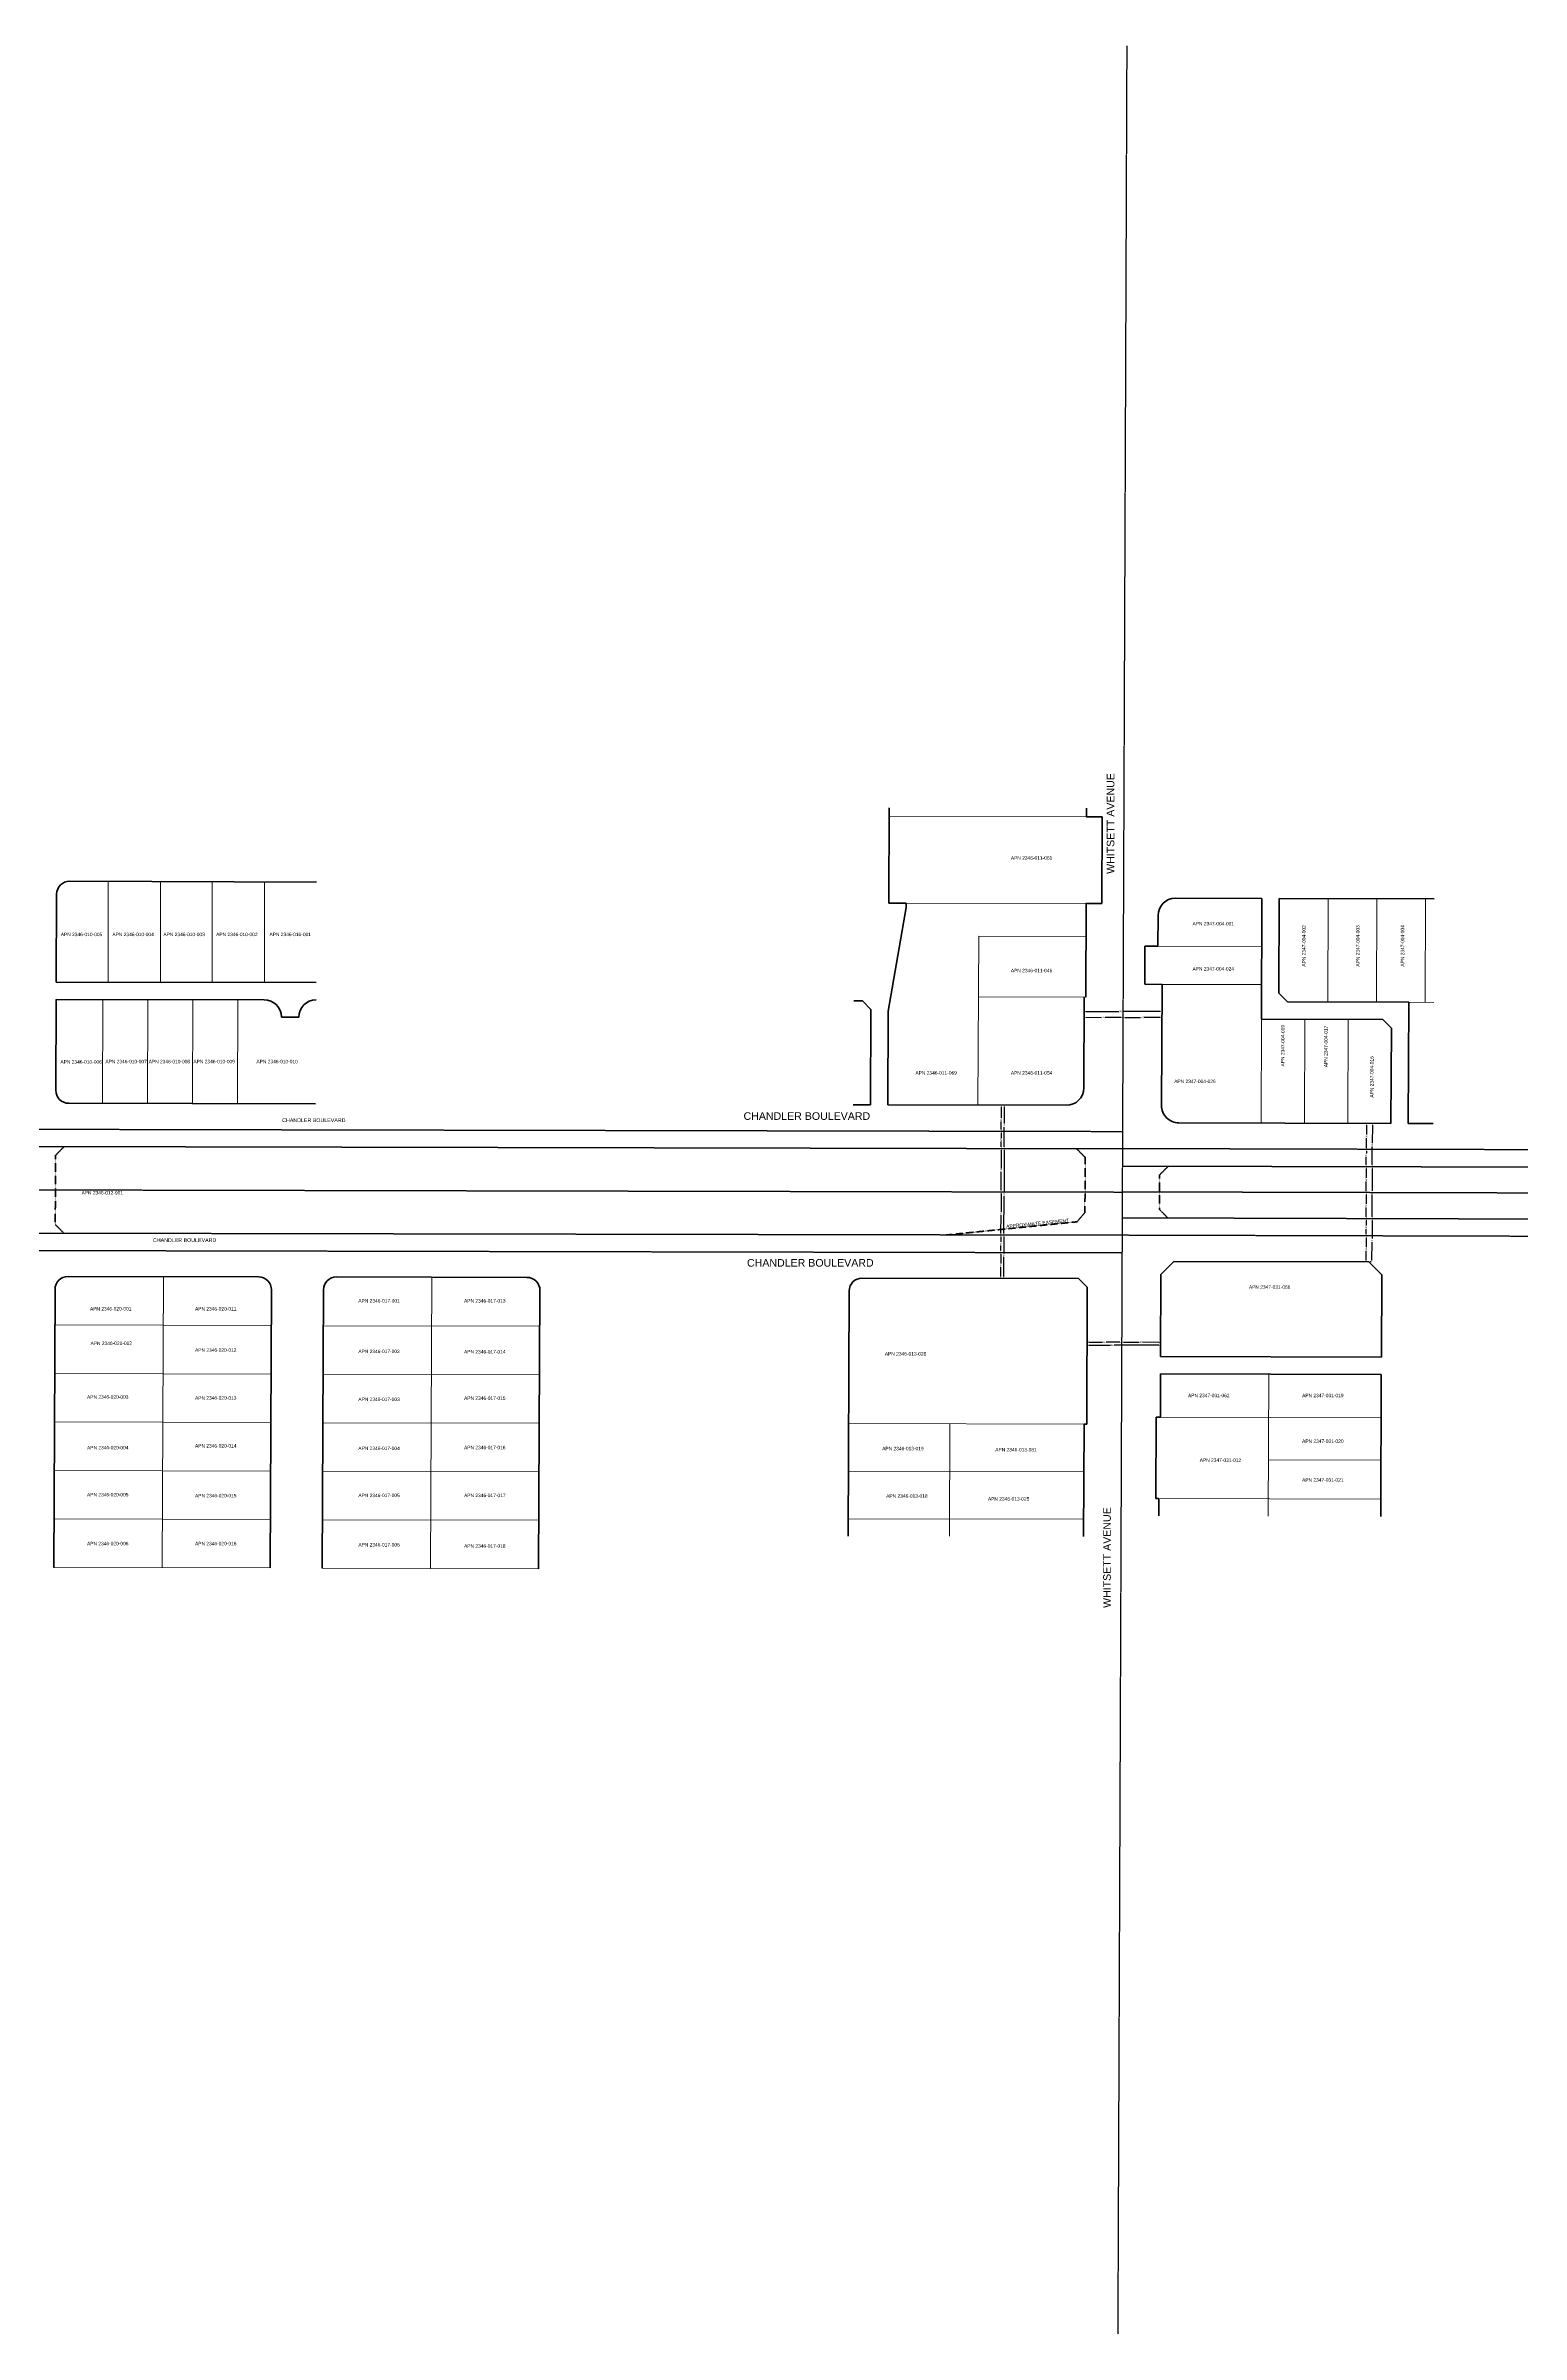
# Model space of a CAD drawing. Header units: feet. Extents: x 6423315 to 6445695, y 1882632 to 1888836.
# Drawn here: x 6437839 to 6439543, y 1882632 to 1885275 of the extents above; entities that cross this region are included whole.
import ezdxf

# ---------------------------------------------------------------- set-up
doc = ezdxf.new("R2010")
doc.units = ezdxf.units.FT
doc.header["$MEASUREMENT"] = 0
doc.linetypes.add('CENTER2', pattern=[1.125, 0.75, -0.125, 0.125, -0.125])
doc.linetypes.add('DASHED2', pattern=[0.375, 0.25, -0.125])
for name, color, linetype, lineweight in [('R-ANNO-LABL', 2, 'Continuous', 30), ('R-PROP-PRCL', 4, 'Continuous', 18), ('R-Row-Authority', 30, 'Continuous', 140), ('R-Row-Ease', 5, 'DASHED2', 50), ('R-Row-Ppanno', 7, 'Continuous', 5), ('R-Row-Scl', 1, 'CENTER2', 25), ('R-Row-Sname', 8, 'Continuous', 0), ('R-Row-Srow', 6, 'Continuous', 50)]:
    doc.layers.add(name, color=color, linetype=linetype, lineweight=lineweight)
doc.styles.add('G1_1 8_0', font='arial.ttf')
doc.styles.add('G4_7 32', font='arial.ttf', dxfattribs={"height": 0.219})
doc.styles.add('NCS1-Anno', font='arial.ttf', dxfattribs={"width": 0.8, "height": 0.09375})
doc.dimstyles.new('Annotative (NCS1)', dxfattribs={"dimscale": 100, "dimtxt": 0.09375, "dimasz": 0.1, "dimexe": 0.1, "dimexo": 0.04, "dimgap": 0.05, "dimtad": 0, "dimdec": 0, "dimzin": 0, "dimdsep": 46, "dimtxsty": 'NCS1-Anno', "dimcen": 0.05, "dimaunit": 1, "dimadec": 3, "dimazin": 0, "dimtfac": 1, "dimtdec": 0, "dimtofl": 0, "dimtmove": 0, "dimatfit": 3, "dimfxl": 0.1, "dimtolj": 1, "dimtzin": 0, "dimarcsym": 0})

# ---------------------------------------------------------------- blocks, each defined once
blk = doc.blocks.new('*D111')
at = {"layer": 'Defpoints', "color": 0, "transparency": 16777216}
for p in [(6439038.3, 1884159.6), (6439038.3, 1884159.6), (6439128.3, 1884159.3)]:
    blk.add_point(p, dxfattribs=at)
at = {"layer": 'R-ANNO-LABL', "color": 0, "lineweight": -2, "transparency": 16777216}
for p, q in [((6439040.3, 1884159.6), (6439078.4, 1884159.5)), ((6439126.3, 1884159.3), (6439082.6, 1884159.5))]:
    blk.add_line(p, q, dxfattribs=at)
at = {"layer": 'R-ANNO-LABL', "color": 0, "transparency": 16777216}
for points in [[(6439040.3, 1884160), (6439040.3, 1884159.3), (6439038.3, 1884159.6)], [(6439126.3, 1884159.6), (6439126.3, 1884159), (6439128.3, 1884159.3)]]:
    blk.add_solid(points, dxfattribs=at)
at = {"layer": 'R-ANNO-LABL', "color": 0, "transparency": 16777216, "insert": (6439080.5, 1884159.5), "char_height": 1.88, "attachment_point": 5, "rotation": 359.7764, "style": 'NCS1-Anno'}
blk.add_mtext('\\A1;90', dxfattribs=at)
blk = doc.blocks.new('*D112')
at = {"layer": 'Defpoints', "color": 0, "transparency": 16777216}
for p in [(6439038.3, 1884152.8), (6439083.3, 1884152.6), (6439083.3, 1884152.6)]:
    blk.add_point(p, dxfattribs=at)
at = {"layer": 'R-ANNO-LABL', "color": 0, "lineweight": -2, "transparency": 16777216}
for p, q in [((6439040.3, 1884152.8), (6439058.7, 1884152.7)), ((6439081.3, 1884152.6), (6439062.9, 1884152.7))]:
    blk.add_line(p, q, dxfattribs=at)
at = {"layer": 'R-ANNO-LABL', "color": 0, "transparency": 16777216}
for points in [[(6439040.3, 1884153.1), (6439040.3, 1884152.5), (6439038.3, 1884152.8)], [(6439081.3, 1884153), (6439081.3, 1884152.3), (6439083.3, 1884152.6)]]:
    blk.add_solid(points, dxfattribs=at)
at = {"layer": 'R-ANNO-LABL', "color": 0, "transparency": 16777216, "insert": (6439060.8, 1884152.7), "char_height": 1.88, "attachment_point": 5, "rotation": 359.7764, "style": 'NCS1-Anno'}
blk.add_mtext('\\A1;45', dxfattribs=at)
blk = doc.blocks.new('*D113')
at = {"layer": 'Defpoints', "color": 0, "transparency": 16777216}
for p in [(6439083.3, 1884152.6), (6439128.3, 1884152.4), (6439128.3, 1884152.4)]:
    blk.add_point(p, dxfattribs=at)
at = {"layer": 'R-ANNO-LABL', "color": 0, "lineweight": -2, "transparency": 16777216}
for p, q in [((6439085.3, 1884152.6), (6439103.7, 1884152.5)), ((6439126.3, 1884152.5), (6439107.9, 1884152.5))]:
    blk.add_line(p, q, dxfattribs=at)
at = {"layer": 'R-ANNO-LABL', "color": 0, "transparency": 16777216}
for points in [[(6439085.3, 1884152.9), (6439085.3, 1884152.3), (6439083.3, 1884152.6)], [(6439126.3, 1884152.8), (6439126.3, 1884152.1), (6439128.3, 1884152.4)]]:
    blk.add_solid(points, dxfattribs=at)
at = {"layer": 'R-ANNO-LABL', "color": 0, "transparency": 16777216, "insert": (6439105.8, 1884152.5), "char_height": 1.88, "attachment_point": 5, "rotation": 359.7764, "style": 'NCS1-Anno'}
blk.add_mtext('\\A1;45', dxfattribs=at)
blk = doc.blocks.new('*D114')
at = {"layer": 'Defpoints', "color": 0, "transparency": 16777216}
for p in [(6439364.4, 1884030.2), (6439364.4, 1884000.2), (6439364.4, 1884000.2)]:
    blk.add_point(p, dxfattribs=at)
at = {"layer": 'R-ANNO-LABL', "color": 0, "lineweight": -2, "transparency": 16777216}
for p, q in [((6439364.4, 1884028.2), (6439364.4, 1884017.3)), ((6439364.4, 1884002.2), (6439364.4, 1884013.2))]:
    blk.add_line(p, q, dxfattribs=at)
at = {"layer": 'R-ANNO-LABL', "color": 0, "transparency": 16777216}
for points in [[(6439364.1, 1884028.2), (6439364.8, 1884028.2), (6439364.4, 1884030.2)], [(6439364, 1884002.2), (6439364.7, 1884002.2), (6439364.4, 1884000.2)]]:
    blk.add_solid(points, dxfattribs=at)
at = {"layer": 'R-ANNO-LABL', "color": 0, "transparency": 16777216, "insert": (6439364.4, 1884015.2), "char_height": 1.88, "attachment_point": 5, "rotation": 89.8532, "style": 'NCS1-Anno'}
blk.add_mtext('\\A1;30', dxfattribs=at)
blk = doc.blocks.new('*D115')
at = {"layer": 'Defpoints', "color": 0, "transparency": 16777216}
for p in [(6439364.1, 1883980.2), (6439364.1, 1883980.2), (6439364.4, 1884000.2)]:
    blk.add_point(p, dxfattribs=at)
at = {"layer": 'R-ANNO-LABL', "color": 0, "lineweight": -2, "transparency": 16777216}
for p, q in [((6439364.2, 1883982.2), (6439364.3, 1883991.8)), ((6439364.4, 1883998.2), (6439364.4, 1883995.9))]:
    blk.add_line(p, q, dxfattribs=at)
at = {"layer": 'R-ANNO-LABL', "color": 0, "transparency": 16777216}
for points in [[(6439363.8, 1883982.2), (6439364.5, 1883982.2), (6439364.1, 1883980.2)], [(6439364.1, 1883998.2), (6439364.8, 1883998.2), (6439364.5, 1884000.2)]]:
    blk.add_solid(points, dxfattribs=at)
at = {"layer": 'R-ANNO-LABL', "color": 0, "transparency": 16777216, "insert": (6439364.3, 1883993.9), "char_height": 1.88, "attachment_point": 5, "rotation": 89.0845, "style": 'NCS1-Anno'}
blk.add_mtext('\\A1;20', dxfattribs=at)
blk = doc.blocks.new('*D116')
at = {"layer": 'Defpoints', "color": 0, "transparency": 16777216}
for p in [(6439364.1, 1883980.2), (6439364, 1883950.2), (6439364.1, 1883950.2)]:
    blk.add_point(p, dxfattribs=at)
at = {"layer": 'R-ANNO-LABL', "color": 0, "lineweight": -2, "transparency": 16777216}
for p, q in [((6439364.1, 1883978.2), (6439364.1, 1883967.3)), ((6439364, 1883952.2), (6439364.1, 1883963.2))]:
    blk.add_line(p, q, dxfattribs=at)
at = {"layer": 'R-ANNO-LABL', "color": 0, "transparency": 16777216}
for points in [[(6439363.8, 1883978.2), (6439364.4, 1883978.2), (6439364.1, 1883980.2)], [(6439363.7, 1883952.2), (6439364.4, 1883952.2), (6439364, 1883950.2)]]:
    blk.add_solid(points, dxfattribs=at)
at = {"layer": 'R-ANNO-LABL', "color": 0, "transparency": 16777216, "insert": (6439364.1, 1883965.2), "char_height": 1.88, "attachment_point": 5, "rotation": 89.8532, "style": 'NCS1-Anno'}
blk.add_mtext('\\A1;30', dxfattribs=at)
blk = doc.blocks.new('*D117')
at = {"layer": 'Defpoints', "color": 0, "transparency": 16777216}
for p in [(6439364.3, 1883950.2), (6439364.3, 1883920.2), (6439364.3, 1883920.2)]:
    blk.add_point(p, dxfattribs=at)
at = {"layer": 'R-ANNO-LABL', "color": 0, "lineweight": -2, "transparency": 16777216}
for p, q in [((6439364.3, 1883948.2), (6439364.3, 1883937.3)), ((6439364.3, 1883922.2), (6439364.3, 1883933.2))]:
    blk.add_line(p, q, dxfattribs=at)
at = {"layer": 'R-ANNO-LABL', "color": 0, "transparency": 16777216}
for points in [[(6439364, 1883948.2), (6439364.7, 1883948.2), (6439364.3, 1883950.2)], [(6439363.9, 1883922.2), (6439364.6, 1883922.2), (6439364.3, 1883920.2)]]:
    blk.add_solid(points, dxfattribs=at)
at = {"layer": 'R-ANNO-LABL', "color": 0, "transparency": 16777216, "insert": (6439364.3, 1883935.2), "char_height": 1.88, "attachment_point": 5, "rotation": 89.8532, "style": 'NCS1-Anno'}
blk.add_mtext('\\A1;30', dxfattribs=at)
blk = doc.blocks.new('*D118')
at = {"layer": 'Defpoints', "color": 0, "transparency": 16777216}
for p in [(6439364.2, 1883900.2), (6439364.2, 1883900.2), (6439364.3, 1883920.2)]:
    blk.add_point(p, dxfattribs=at)
at = {"layer": 'R-ANNO-LABL', "color": 0, "lineweight": -2, "transparency": 16777216}
for p, q in [((6439364.3, 1883918.2), (6439364.2, 1883912.3)), ((6439364.2, 1883902.2), (6439364.2, 1883908.2))]:
    blk.add_line(p, q, dxfattribs=at)
at = {"layer": 'R-ANNO-LABL', "color": 0, "transparency": 16777216}
for points in [[(6439363.9, 1883918.2), (6439364.6, 1883918.2), (6439364.3, 1883920.2)], [(6439363.9, 1883902.2), (6439364.5, 1883902.2), (6439364.2, 1883900.2)]]:
    blk.add_solid(points, dxfattribs=at)
at = {"layer": 'R-ANNO-LABL', "color": 0, "transparency": 16777216, "insert": (6439364.2, 1883910.2), "char_height": 1.88, "attachment_point": 5, "rotation": 89.8532, "style": 'NCS1-Anno'}
blk.add_mtext('\\A1;20', dxfattribs=at)
blk = doc.blocks.new('*D119')
at = {"layer": 'Defpoints', "color": 0, "transparency": 16777216}
for p in [(6439364.2, 1883900.2), (6439364, 1883870.2), (6439364.1, 1883870.2)]:
    blk.add_point(p, dxfattribs=at)
at = {"layer": 'R-ANNO-LABL', "color": 0, "lineweight": -2, "transparency": 16777216}
for p, q in [((6439364.1, 1883898.2), (6439364.1, 1883887.3)), ((6439364, 1883872.2), (6439364.1, 1883883.2))]:
    blk.add_line(p, q, dxfattribs=at)
at = {"layer": 'R-ANNO-LABL', "color": 0, "transparency": 16777216}
for points in [[(6439363.8, 1883898.2), (6439364.4, 1883898.2), (6439364.1, 1883900.2)], [(6439363.7, 1883872.2), (6439364.4, 1883872.2), (6439364, 1883870.2)]]:
    blk.add_solid(points, dxfattribs=at)
at = {"layer": 'R-ANNO-LABL', "color": 0, "transparency": 16777216, "insert": (6439364.1, 1883885.2), "char_height": 1.88, "attachment_point": 5, "rotation": 89.8532, "style": 'NCS1-Anno'}
blk.add_mtext('\\A1;30', dxfattribs=at)
blk = doc.blocks.new('*D120')
at = {"layer": 'Defpoints', "color": 0, "transparency": 16777216}
for p in [(6438942.8, 1884051.2), (6438942.7, 1884021.2), (6438942.7, 1884021.2)]:
    blk.add_point(p, dxfattribs=at)
at = {"layer": 'R-ANNO-LABL', "color": 0, "lineweight": -2, "transparency": 16777216}
for p, q in [((6438942.8, 1884049.2), (6438942.8, 1884036.5)), ((6438942.8, 1884023.2), (6438942.8, 1884032.3))]:
    blk.add_line(p, q, dxfattribs=at)
at = {"layer": 'R-ANNO-LABL', "color": 0, "transparency": 16777216}
for points in [[(6438942.5, 1884049.2), (6438943.1, 1884049.2), (6438942.8, 1884051.2)], [(6438942.4, 1884023.2), (6438943.1, 1884023.2), (6438942.7, 1884021.2)]]:
    blk.add_solid(points, dxfattribs=at)
at = {"layer": 'R-ANNO-LABL', "color": 0, "transparency": 16777216, "insert": (6438942.8, 1884034.4), "char_height": 1.88, "attachment_point": 5, "rotation": 89.8811, "style": 'NCS1-Anno'}
blk.add_mtext('\\A1;30', dxfattribs=at)
blk = doc.blocks.new('*D121')
at = {"layer": 'Defpoints', "color": 0, "transparency": 16777216}
for p in [(6438942.7, 1884021.2), (6438942.6, 1884001.2), (6438942.7, 1884001.2)]:
    blk.add_point(p, dxfattribs=at)
at = {"layer": 'R-ANNO-LABL', "color": 0, "lineweight": -2, "transparency": 16777216}
for p, q in [((6438942.6, 1884003.2), (6438942.7, 1884009.2)), ((6438942.7, 1884019.2), (6438942.7, 1884013.3))]:
    blk.add_line(p, q, dxfattribs=at)
at = {"layer": 'R-ANNO-LABL', "color": 0, "transparency": 16777216}
for points in [[(6438942.3, 1884019.2), (6438943, 1884019.2), (6438942.7, 1884021.2)], [(6438942.3, 1884003.2), (6438943, 1884003.2), (6438942.6, 1884001.2)]]:
    blk.add_solid(points, dxfattribs=at)
at = {"layer": 'R-ANNO-LABL', "color": 0, "transparency": 16777216, "insert": (6438942.7, 1884011.3), "char_height": 1.88, "attachment_point": 5, "rotation": 89.8811, "style": 'NCS1-Anno'}
blk.add_mtext('\\A1;20', dxfattribs=at)
blk = doc.blocks.new('*D122')
at = {"layer": 'Defpoints', "color": 0, "transparency": 16777216}
for p in [(6438942.6, 1884001.3), (6438942.5, 1883951.3), (6438942.5, 1883951.3)]:
    blk.add_point(p, dxfattribs=at)
at = {"layer": 'R-ANNO-LABL', "color": 0, "lineweight": -2, "transparency": 16777216}
for p, q in [((6438942.6, 1883999.2), (6438942.6, 1883978.3)), ((6438942.5, 1883953.3), (6438942.6, 1883974.2))]:
    blk.add_line(p, q, dxfattribs=at)
at = {"layer": 'R-ANNO-LABL', "color": 0, "transparency": 16777216}
for points in [[(6438942.3, 1883999.2), (6438943, 1883999.2), (6438942.6, 1884001.3)], [(6438942.2, 1883953.3), (6438942.9, 1883953.3), (6438942.5, 1883951.3)]]:
    blk.add_solid(points, dxfattribs=at)
at = {"layer": 'R-ANNO-LABL', "color": 0, "transparency": 16777216, "insert": (6438942.6, 1883976.3), "char_height": 1.88, "attachment_point": 5, "rotation": 89.8811, "style": 'NCS1-Anno'}
blk.add_mtext('\\A1;50', dxfattribs=at)
blk = doc.blocks.new('*D123')
at = {"layer": 'Defpoints', "color": 0, "transparency": 16777216}
for p in [(6438942.5, 1883951.3), (6438942.4, 1883901.3), (6438942.4, 1883901.3)]:
    blk.add_point(p, dxfattribs=at)
at = {"layer": 'R-ANNO-LABL', "color": 0, "lineweight": -2, "transparency": 16777216}
for p, q in [((6438942.4, 1883903.3), (6438942.5, 1883924.2)), ((6438942.5, 1883949.3), (6438942.5, 1883928.3))]:
    blk.add_line(p, q, dxfattribs=at)
at = {"layer": 'R-ANNO-LABL', "color": 0, "transparency": 16777216}
for points in [[(6438942.2, 1883949.3), (6438942.9, 1883949.3), (6438942.5, 1883951.3)], [(6438942.1, 1883903.3), (6438942.8, 1883903.3), (6438942.4, 1883901.3)]]:
    blk.add_solid(points, dxfattribs=at)
at = {"layer": 'R-ANNO-LABL', "color": 0, "transparency": 16777216, "insert": (6438942.5, 1883926.3), "char_height": 1.88, "attachment_point": 5, "rotation": 89.8811, "style": 'NCS1-Anno'}
blk.add_mtext('\\A1;50', dxfattribs=at)
blk = doc.blocks.new('*D124')
at = {"layer": 'Defpoints', "color": 0, "transparency": 16777216}
for p in [(6438942.4, 1883901.3), (6438942.4, 1883881.3), (6438942.4, 1883881.3)]:
    blk.add_point(p, dxfattribs=at)
at = {"layer": 'R-ANNO-LABL', "color": 0, "lineweight": -2, "transparency": 16777216}
for p, q in [((6438942.4, 1883899.3), (6438942.4, 1883893.3)), ((6438942.4, 1883883.3), (6438942.4, 1883889.2))]:
    blk.add_line(p, q, dxfattribs=at)
at = {"layer": 'R-ANNO-LABL', "color": 0, "transparency": 16777216}
for points in [[(6438942.1, 1883899.3), (6438942.8, 1883899.3), (6438942.4, 1883901.3)], [(6438942.1, 1883883.3), (6438942.7, 1883883.3), (6438942.4, 1883881.3)]]:
    blk.add_solid(points, dxfattribs=at)
at = {"layer": 'R-ANNO-LABL', "color": 0, "transparency": 16777216, "insert": (6438942.4, 1883891.3), "char_height": 1.88, "attachment_point": 5, "rotation": 89.8811, "style": 'NCS1-Anno'}
blk.add_mtext('\\A1;20', dxfattribs=at)
blk = doc.blocks.new('*D125')
at = {"layer": 'Defpoints', "color": 0, "transparency": 16777216}
for p in [(6438946.1, 1884051.2), (6438946, 1884001.2), (6438946, 1884001.2)]:
    blk.add_point(p, dxfattribs=at)
at = {"layer": 'R-ANNO-LABL', "color": 0, "lineweight": -2, "transparency": 16777216}
for p, q in [((6438946.1, 1884049.2), (6438946, 1884030.2)), ((6438946, 1884003.2), (6438946, 1884026))]:
    blk.add_line(p, q, dxfattribs=at)
at = {"layer": 'R-ANNO-LABL', "color": 0, "transparency": 16777216}
for points in [[(6438945.8, 1884049.2), (6438946.4, 1884049.2), (6438946.1, 1884051.2)], [(6438945.7, 1884003.2), (6438946.3, 1884003.2), (6438946, 1884001.2)]]:
    blk.add_solid(points, dxfattribs=at)
at = {"layer": 'R-ANNO-LABL', "color": 0, "transparency": 16777216, "insert": (6438946, 1884028.1), "char_height": 1.88, "attachment_point": 5, "rotation": 89.8811, "style": 'NCS1-Anno'}
blk.add_mtext('\\A1;50', dxfattribs=at)
blk = doc.blocks.new('*D126')
at = {"layer": 'Defpoints', "color": 0, "transparency": 16777216}
for p in [(6438946, 1884001.2), (6438945.8, 1883901.3), (6438945.9, 1883901.3)]:
    blk.add_point(p, dxfattribs=at)
at = {"layer": 'R-ANNO-LABL', "color": 0, "lineweight": -2, "transparency": 16777216}
for p, q in [((6438946.1, 1883999.2), (6438946, 1883951.5)), ((6438945.9, 1883903.3), (6438946, 1883946.4))]:
    blk.add_line(p, q, dxfattribs=at)
at = {"layer": 'R-ANNO-LABL', "color": 0, "transparency": 16777216}
for points in [[(6438945.8, 1883999.2), (6438946.5, 1883999.2), (6438946.1, 1884001.2)], [(6438945.6, 1883903.3), (6438946.3, 1883903.3), (6438945.9, 1883901.3)]]:
    blk.add_solid(points, dxfattribs=at)
at = {"layer": 'R-ANNO-LABL', "color": 0, "transparency": 16777216, "insert": (6438946, 1883948.9), "char_height": 1.88, "attachment_point": 5, "rotation": 89.8811, "style": 'NCS1-Anno'}
blk.add_mtext('\\A1;100', dxfattribs=at)
blk = doc.blocks.new('*D127')
at = {"layer": 'Defpoints', "color": 0, "transparency": 16777216}
for p in [(6439371.3, 1884030.2), (6439371.1, 1883980.2), (6439371.1, 1883980.2)]:
    blk.add_point(p, dxfattribs=at)
at = {"layer": 'R-ANNO-LABL', "color": 0, "lineweight": -2, "transparency": 16777216}
for p, q in [((6439371.1, 1883982.2), (6439371.2, 1884003.1)), ((6439371.3, 1884028.2), (6439371.2, 1884007.3))]:
    blk.add_line(p, q, dxfattribs=at)
at = {"layer": 'R-ANNO-LABL', "color": 0, "transparency": 16777216}
for points in [[(6439370.9, 1884028.2), (6439371.6, 1884028.2), (6439371.3, 1884030.2)], [(6439370.8, 1883982.2), (6439371.5, 1883982.2), (6439371.1, 1883980.2)]]:
    blk.add_solid(points, dxfattribs=at)
at = {"layer": 'R-ANNO-LABL', "color": 0, "transparency": 16777216, "insert": (6439371.2, 1884005.2), "char_height": 1.88, "attachment_point": 5, "rotation": 89.8532, "style": 'NCS1-Anno'}
blk.add_mtext('\\A1;50', dxfattribs=at)
blk = doc.blocks.new('*D128')
at = {"layer": 'Defpoints', "color": 0, "transparency": 16777216}
for p in [(6439371.1, 1883980.2), (6439371, 1883920.2), (6439371, 1883920.2)]:
    blk.add_point(p, dxfattribs=at)
at = {"layer": 'R-ANNO-LABL', "color": 0, "lineweight": -2, "transparency": 16777216}
for p, q in [((6439371.1, 1883978.2), (6439371.1, 1883952.3)), ((6439371, 1883922.2), (6439371.1, 1883948.1))]:
    blk.add_line(p, q, dxfattribs=at)
at = {"layer": 'R-ANNO-LABL', "color": 0, "transparency": 16777216}
for points in [[(6439370.8, 1883978.2), (6439371.5, 1883978.2), (6439371.1, 1883980.2)], [(6439370.7, 1883922.2), (6439371.3, 1883922.2), (6439371, 1883920.2)]]:
    blk.add_solid(points, dxfattribs=at)
at = {"layer": 'R-ANNO-LABL', "color": 0, "transparency": 16777216, "insert": (6439371.1, 1883950.2), "char_height": 1.88, "attachment_point": 5, "rotation": 89.8532, "style": 'NCS1-Anno'}
blk.add_mtext('\\A1;60', dxfattribs=at)
blk = doc.blocks.new('*D129')
at = {"layer": 'Defpoints', "color": 0, "transparency": 16777216}
for p in [(6439371, 1883920.2), (6439370.8, 1883870.2), (6439370.9, 1883870.2)]:
    blk.add_point(p, dxfattribs=at)
at = {"layer": 'R-ANNO-LABL', "color": 0, "lineweight": -2, "transparency": 16777216}
for p, q in [((6439370.2, 1883920.2), (6439369, 1883920.2)), ((6439371, 1883918.2), (6439370.9, 1883897.3)), ((6439370.8, 1883872.2), (6439370.9, 1883893.2)), ((6439370.1, 1883870.2), (6439368.8, 1883870.2))]:
    blk.add_line(p, q, dxfattribs=at)
at = {"layer": 'R-ANNO-LABL', "color": 0, "transparency": 16777216}
for points in [[(6439370.6, 1883918.2), (6439371.3, 1883918.2), (6439371, 1883920.2)], [(6439370.5, 1883872.2), (6439371.2, 1883872.2), (6439370.8, 1883870.2)]]:
    blk.add_solid(points, dxfattribs=at)
at = {"layer": 'R-ANNO-LABL', "color": 0, "transparency": 16777216, "insert": (6439370.9, 1883895.2), "char_height": 1.88, "attachment_point": 5, "rotation": 89.8532, "style": 'NCS1-Anno'}
blk.add_mtext('\\A1;50', dxfattribs=at)
blk = doc.blocks.new('*D77')
at = {"layer": 'Defpoints', "color": 0, "transparency": 16777216}
for p in [(6439041.8, 1883774.3), (6439041.8, 1883774.3), (6439126.8, 1883773.9)]:
    blk.add_point(p, dxfattribs=at)
at = {"layer": 'R-ANNO-LABL', "color": 0, "lineweight": -2, "transparency": 16777216}
for p, q in [((6439043.8, 1883774.3), (6439068.8, 1883774.2)), ((6439124.8, 1883774), (6439073, 1883774.2))]:
    blk.add_line(p, q, dxfattribs=at)
at = {"layer": 'R-ANNO-LABL', "color": 0, "transparency": 16777216}
for points in [[(6439043.8, 1883774.6), (6439043.8, 1883774), (6439041.8, 1883774.3)], [(6439124.8, 1883774.3), (6439124.8, 1883773.7), (6439126.8, 1883774)]]:
    blk.add_solid(points, dxfattribs=at)
at = {"layer": 'R-ANNO-LABL', "color": 0, "transparency": 16777216, "insert": (6439070.9, 1883774.2), "char_height": 1.88, "attachment_point": 5, "rotation": 359.7725, "style": 'NCS1-Anno'}
blk.add_mtext('\\A1;85', dxfattribs=at)
blk = doc.blocks.new('*D130')
at = {"layer": 'Defpoints', "color": 0, "transparency": 16777216}
for p in [(6439041.8, 1883776.4), (6439081.8, 1883777.6), (6439081.8, 1883776.2)]:
    blk.add_point(p, dxfattribs=at)
at = {"layer": 'R-ANNO-LABL', "color": 0, "lineweight": -2, "transparency": 16777216}
for p, q in [((6439043.8, 1883777.8), (6439059.7, 1883777.7)), ((6439079.8, 1883777.6), (6439063.9, 1883777.7))]:
    blk.add_line(p, q, dxfattribs=at)
at = {"layer": 'R-ANNO-LABL', "color": 0, "transparency": 16777216}
for points in [[(6439043.8, 1883778.1), (6439043.8, 1883777.4), (6439041.8, 1883777.8)], [(6439079.8, 1883777.9), (6439079.8, 1883777.3), (6439081.8, 1883777.6)]]:
    blk.add_solid(points, dxfattribs=at)
at = {"layer": 'R-ANNO-LABL', "color": 0, "transparency": 16777216, "insert": (6439061.8, 1883777.7), "char_height": 1.88, "attachment_point": 5, "rotation": 359.7725, "style": 'NCS1-Anno'}
blk.add_mtext('\\A1;40', dxfattribs=at)
blk = doc.blocks.new('*D131')
at = {"layer": 'Defpoints', "color": 0, "transparency": 16777216}
for p in [(6439081.8, 1883777.6), (6439126.8, 1883777.4), (6439126.8, 1883777.4)]:
    blk.add_point(p, dxfattribs=at)
at = {"layer": 'R-ANNO-LABL', "color": 0, "lineweight": -2, "transparency": 16777216}
for p, q in [((6439083.8, 1883777.6), (6439102.2, 1883777.5)), ((6439124.8, 1883777.4), (6439106.4, 1883777.5))]:
    blk.add_line(p, q, dxfattribs=at)
at = {"layer": 'R-ANNO-LABL', "color": 0, "transparency": 16777216}
for points in [[(6439083.8, 1883777.9), (6439083.8, 1883777.3), (6439081.8, 1883777.6)], [(6439124.8, 1883777.8), (6439124.8, 1883777.1), (6439126.8, 1883777.4)]]:
    blk.add_solid(points, dxfattribs=at)
at = {"layer": 'R-ANNO-LABL', "color": 0, "transparency": 16777216, "insert": (6439104.3, 1883777.5), "char_height": 1.88, "attachment_point": 5, "rotation": 359.7725, "style": 'NCS1-Anno'}
blk.add_mtext('\\A1;45', dxfattribs=at)
blk = doc.blocks.new('*D132')
at = {"layer": 'Defpoints', "color": 0, "transparency": 16777216}
for p in [(6438942.4, 1883881.3), (6438942.3, 1883851.3), (6438942.3, 1883851.3)]:
    blk.add_point(p, dxfattribs=at)
at = {"layer": 'R-ANNO-LABL', "color": 0, "lineweight": -2, "transparency": 16777216}
for p, q in [((6438942.4, 1883879.3), (6438942.4, 1883868.3)), ((6438942.3, 1883853.3), (6438942.4, 1883864.2))]:
    blk.add_line(p, q, dxfattribs=at)
at = {"layer": 'R-ANNO-LABL', "color": 0, "transparency": 16777216}
for points in [[(6438942.1, 1883879.3), (6438942.7, 1883879.3), (6438942.4, 1883881.3)], [(6438942, 1883853.3), (6438942.7, 1883853.3), (6438942.3, 1883851.3)]]:
    blk.add_solid(points, dxfattribs=at)
at = {"layer": 'R-ANNO-LABL', "color": 0, "transparency": 16777216, "insert": (6438942.4, 1883866.3), "char_height": 1.88, "attachment_point": 5, "rotation": 89.8811, "style": 'NCS1-Anno'}
blk.add_mtext('\\A1;30', dxfattribs=at)
blk = doc.blocks.new('*D133')
at = {"layer": 'Defpoints', "color": 0, "transparency": 16777216}
for p in [(6438945.9, 1883901.3), (6438945.8, 1883851.3), (6438945.8, 1883851.3)]:
    blk.add_point(p, dxfattribs=at)
at = {"layer": 'R-ANNO-LABL', "color": 0, "lineweight": -2, "transparency": 16777216}
for p, q in [((6438945.9, 1883899.3), (6438945.9, 1883879.9)), ((6438945.8, 1883853.3), (6438945.9, 1883875.7))]:
    blk.add_line(p, q, dxfattribs=at)
at = {"layer": 'R-ANNO-LABL', "color": 0, "transparency": 16777216}
for points in [[(6438945.6, 1883899.3), (6438946.3, 1883899.3), (6438945.9, 1883901.3)], [(6438945.5, 1883853.3), (6438946.2, 1883853.3), (6438945.8, 1883851.3)]]:
    blk.add_solid(points, dxfattribs=at)
at = {"layer": 'R-ANNO-LABL', "color": 0, "transparency": 16777216, "insert": (6438945.9, 1883877.8), "char_height": 1.88, "attachment_point": 5, "rotation": 89.8811, "style": 'NCS1-Anno'}
blk.add_mtext('\\A1;50', dxfattribs=at)

msp = doc.modelspace()

# ---------------------------------------------------------------- linework, layer by layer
at = {"layer": 'R-PROP-PRCL'}
for p, q in [((6438813.2, 1884384.6), (6439041, 1884384.1)), ((6438832.8, 1884284.6), (6439040.8, 1884284.1)), ((6439320.1, 1884289.8), (6439319.7, 1884170.4)), ((6439376.4, 1884289.6), (6439376, 1884170.2)), ((6439432.7, 1884289.5), (6439432.3, 1884170.1)), ((6438916.7, 1884246.3), (6438915.9, 1884051.3)), ((6438916.7, 1884246.3), (6439040.7, 1884246)), ((6439123.6, 1884234.9), (6439243.6, 1884234.5)), ((6439128.5, 1884190.8), (6439243.5, 1884190.5)), ((6438916.4, 1884176.3), (6439040.4, 1884176)), ((6439413.4, 1884170.1), (6439442.3, 1884170)), ((6439243.3, 1884150.5), (6439242.8, 1884030.4)), ((6439293.3, 1884150.4), (6439292.8, 1884030.2)), ((6439343.3, 1884150.2), (6439342.8, 1884030)), ((6437973.9, 1883517.2), (6437975.4, 1883853.1)), ((6438285.2, 1883852.2), (6438283.6, 1883516.3)), ((6437849.9, 1883797.5), (6438099.9, 1883796.8)), ((6438159.9, 1883796.6), (6438409.9, 1883795.9)), ((6437849.7, 1883741.5), (6438099.6, 1883740.5)), ((6438159.6, 1883740.6), (6438409.7, 1883739.9)), ((6439251.7, 1883740.5), (6439251, 1883576.6)), ((6439381.4, 1883690.2), (6439126.5, 1883690.9)), ((6437849.5, 1883685.5), (6438099.4, 1883684.8)), ((6438409.4, 1883683.9), (6438159.4, 1883684.6)), ((6438766.5, 1883683.6), (6439038.5, 1883683.1)), ((6438883.5, 1883683.4), (6438882.9, 1883553.4)), ((6439381.2, 1883641.3), (6439251.3, 1883641.6)), ((6438099.1, 1883628.7), (6437849.3, 1883629.5)), ((6438159.1, 1883628.6), (6438409.2, 1883627.9)), ((6438766.2, 1883628.6), (6439038.2, 1883628.1)), ((6439381, 1883596.3), (6439124.8, 1883597)), ((6437849.1, 1883573.5), (6438098.9, 1883572.8)), ((6438408.9, 1883571.9), (6438158.9, 1883572.6)), ((6438766, 1883573.6), (6439038, 1883573.1)), ((6437848.9, 1883517.6), (6438098.6, 1883516.9)), ((6438408.6, 1883516), (6438158.6, 1883516.7))]:
    msp.add_line(p, q, dxfattribs=at)
at = {"layer": 'R-PROP-PRCL', "color": 4}
for p, q in [((6437911.4, 1884193.4), (6437911.4, 1884309.8)), ((6437971.9, 1884309.5), (6437971.9, 1884193.3)), ((6438031.4, 1884193.1), (6438031.4, 1884309.3)), ((6438091.9, 1884309.1), (6438091.9, 1884193)), ((6437905.4, 1884173.4), (6437904.9, 1884053.4)), ((6437956.9, 1884053.3), (6437957.4, 1884173.3)), ((6438008.9, 1884053.2), (6438009.4, 1884173.2)), ((6438061.4, 1884173.1), (6438060.9, 1884053.1))]:
    msp.add_line(p, q, dxfattribs=at)
at = {"layer": 'R-Row-Authority'}
for p, q in [((6439082.8, 1884001), (6437820.7, 1884003.6)), ((6440074.2, 1883978.4), (6439082.6, 1883981)), ((6437820.3, 1883903.6), (6439082.3, 1883901)), ((6440074, 1883918.4), (6439082.4, 1883921))]:
    msp.add_line(p, q, dxfattribs=at)
at = {"layer": 'R-Row-Ease'}
for p, q in [((6437860.7, 1884003.5), (6437850.7, 1883993.5)), ((6437850.7, 1883993.5), (6437850.4, 1883913.5)), ((6439039.7, 1883991), (6439029.7, 1884001.1)), ((6439135.6, 1883980.8), (6439125.6, 1883970.8)), ((6439039.4, 1883927.3), (6439030.3, 1883916.6)), ((6439125.4, 1883930.9), (6439135.4, 1883920.8)), ((6437850.4, 1883913.5), (6437860.3, 1883903.5)), ((6439030.3, 1883916.6), (6438879.3, 1883901.4))]:
    msp.add_line(p, q, dxfattribs=at)
for points in [[(6439039.7, 1883991.1), (6439039.4, 1883927.3)], [(6439125.6, 1883970.8), (6439125.4, 1883930.9)]]:
    msp.add_lwpolyline(points, dxfattribs=at)
at = {"layer": 'R-Row-Scl'}
for p, q in [((6437820.8, 1884023.6), (6439082.8, 1884021)), ((6440075.2, 1883998.4), (6439082.7, 1884001)), ((6440074.1, 1883948.4), (6439082.5, 1883951)), ((6440073.9, 1883898.4), (6439082.3, 1883901)), ((6437820.2, 1883883.6), (6439082.2, 1883881))]:
    msp.add_line(p, q, dxfattribs=at)
for points in [[(6439087.7, 1885274.6), (6439082.2, 1883881), (6439077.3, 1882632)], [(6436219.2, 1883957.3), (6437820.5, 1883953.6), (6439082.5, 1883951)]]:
    msp.add_lwpolyline(points, dxfattribs=at)
at = {"layer": 'R-Row-Srow'}
for p, q in [((6438813.3, 1884394.6), (6438812.8, 1884284.6)), ((6439041.3, 1884394.1), (6439041.2, 1884384.1)), ((6439041.2, 1884384.1), (6439059.2, 1884384.1)), ((6439059.2, 1884384.1), (6439058.8, 1884284.1)), ((6438812.3, 1884159.8), (6438832.8, 1884279.4)), ((6438812.8, 1884284.6), (6438832.8, 1884284.6)), ((6438832.8, 1884284.6), (6438832.8, 1884279.4)), ((6439040.8, 1884284.1), (6439040.4, 1884176)), ((6439040.8, 1884284.1), (6439058.8, 1884284.1)), ((6439123.8, 1884270.3), (6439123.6, 1884234.9)), ((6439143.8, 1884290.2), (6439243.8, 1884290)), ((6439243.8, 1884290), (6439243.3, 1884150.5)), ((6439263.8, 1884289.9), (6439263.4, 1884180.5)), ((6439263.8, 1884289.9), (6439442.7, 1884289.5)), ((6439108.6, 1884234.9), (6439108.5, 1884190.9)), ((6439108.6, 1884234.9), (6439123.6, 1884234.9)), ((6437851.5, 1884193.5), (6438151.6, 1884192.9)), ((6439108.5, 1884190.9), (6439128.5, 1884190.8)), ((6439128.5, 1884190.8), (6439127.9, 1884050.9)), ((6438772.4, 1884171.6), (6438782.4, 1884171.6)), ((6438782.4, 1884171.6), (6438792.3, 1884161.6)), ((6439038.4, 1884176.1), (6439038, 1884071)), ((6439273.4, 1884170.5), (6439263.4, 1884180.5)), ((6439273.4, 1884170.5), (6439413.4, 1884170.1)), ((6439413.4, 1884170.1), (6439412.8, 1884030.1)), ((6438111.5, 1884153), (6438131.5, 1884152.9)), ((6438792.3, 1884161.6), (6438791.9, 1884051.6)), ((6438812.3, 1884159.8), (6438811.9, 1884051.5)), ((6439243.3, 1884150.5), (6439383.3, 1884150.2)), ((6439393.3, 1884140.2), (6439383.3, 1884150.2)), ((6439393.3, 1884140.2), (6439392.8, 1884030.2)), ((6438771.9, 1884051.6), (6438791.9, 1884051.6)), ((6438811.9, 1884051.5), (6439018, 1884051.1)), ((6439147.9, 1884030.8), (6439392.8, 1884030.2)), ((6439441.7, 1884030), (6439412.8, 1884030.1)), ((6438175.1, 1883852.9), (6438395.1, 1883852.4)), ((6438782.1, 1883851.6), (6439032.1, 1883851.1)), ((6439127.2, 1883855.9), (6439126.8, 1883760.9)), ((6439142.2, 1883870.8), (6439127.2, 1883855.9)), ((6439367.1, 1883870.2), (6439142.2, 1883870.8)), ((6439367.1, 1883870.2), (6439382.1, 1883855.2)), ((6439382.1, 1883855.2), (6439381.7, 1883760.2)), ((6438098.6, 1883516.9), (6438100.1, 1883838)), ((6438158.6, 1883516.7), (6438160.1, 1883837.9)), ((6438408.6, 1883516), (6438410.1, 1883837.3)), ((6438767.1, 1883836.7), (6438765.9, 1883553.6)), ((6439126.7, 1883740.9), (6439126.5, 1883690.9)), ((6439381.6, 1883740.2), (6439126.7, 1883740.9)), ((6439381.7, 1883760.2), (6439126.8, 1883760.9)), ((6439381.6, 1883740.2), (6439381, 1883576.3)), ((6439121.5, 1883690.9), (6439121.1, 1883597)), ((6439126.5, 1883690.9), (6439121.5, 1883690.9)), ((6439038.5, 1883683.1), (6439037.9, 1883553.1)), ((6439124.8, 1883597), (6439121.1, 1883597)), ((6439124.8, 1883597), (6439124.7, 1883577))]:
    msp.add_line(p, q, dxfattribs=at)
for points in [[(6438152.1, 1884308.9), (6437867, 1884309.9, 0.414088), (6437852, 1884295), (6437851.5, 1884193.5)], [(6438091.6, 1884173), (6437851.5, 1884173.5), (6437851, 1884068.5, 0.414821), (6437866, 1884053.5), (6438150.9, 1884052.9)], [(6438085.1, 1883853), (6437865.1, 1883853.5, 0.41376), (6437850.1, 1883838.6), (6437848.9, 1883517.6)]]:
    msp.add_lwpolyline(points, format="xyb", dxfattribs=at)
msp.add_lwpolyline([(6439032.1, 1883851.1), (6439042.1, 1883841.1), (6439041.5, 1883683.1), (6439038.5, 1883683.1)], dxfattribs=at)
for centre, radius, start, end in [((6439143.8, 1884270.2), 20, 89.8532, 179.7764), ((6438091.5, 1884153), 20, 359.8783, 89.8783), ((6438151.5, 1884152.8), 20, 89.8783, 179.695), ((6439018, 1884071.1), 20, 269.8811, 359.7764), ((6439147.9, 1884050.8), 20, 179.7764, 269.8532), ((6438085.1, 1883838), 15, 359.7398, 89.8811), ((6438175.1, 1883837.9), 15, 89.8811, 179.7398), ((6438395.1, 1883837.4), 15, 359.7398, 89.8811), ((6438782.1, 1883836.6), 15, 89.8811, 179.7725)]:
    msp.add_arc(centre, radius, start, end, dxfattribs=at)

# ---------------------------------------------------------------- texts
at = {"layer": 'R-Row-Ppanno', "char_height": 4, "attachment_point": 8, "line_spacing_factor": 0.8, "style": 'G1_1 8_0'}
for s, insert in [('APN 2346-011-061', (6438977.8, 1884334.7)), ('APN 2346-010-005', (6437880.7, 1884246.4)), ('APN 2346-010-004', (6437940.3, 1884246.4)), ('APN 2346-010-003', (6437999.2, 1884246.4)), ('APN 2346-010-002', (6438060.1, 1884246.4)), ('APN 2346-010-001', (6438121.7, 1884246.4)), ('APN 2347-004-001', (6439187.6, 1884258.8)), ('APN 2346-011-046', (6438977.8, 1884204.7)), ('APN 2347-004-024', (6439187.6, 1884206.7)), ('APN 2346-010-006', (6437880.3, 1884099.2)), ('APN 2346-010-007', (6437932.2, 1884099.6)), ('APN 2346-010-008', (6437982.2, 1884099.6)), ('APN 2346-010-009', (6438033.9, 1884099.6)), ('APN 2346-010-010', (6438106.6, 1884099.6)), ('APN 2346-011-069', (6438867.6, 1884086.5)), ('APN 2346-011-054', (6438977.8, 1884086.5)), ('APN 2347-004-026', (6439166.4, 1884076.7)), ('APN 2346-012-901', (6437904.7, 1883948.1)), ('APN 2346-020-001', (6437914.4, 1883814.1)), ('APN 2346-020-011', (6438035.7, 1883814.1)), ('APN 2346-017-001', (6438224.3, 1883823.3)), ('APN 2346-017-013', (6438346.4, 1883823.3)), ('APN 2347-031-066', (6439252.7, 1883839.2)), ('APN 2346-020-002', (6437915.1, 1883774.3)), ('APN 2346-020-012', (6438035.7, 1883766.5)), ('APN 2346-017-002', (6438224.3, 1883764.9)), ('APN 2346-017-014', (6438346.4, 1883764.5)), ('APN 2346-013-028', (6438832.3, 1883762.1)), ('APN 2346-020-003', (6437911, 1883712.3)), ('APN 2346-020-013', (6438035.7, 1883711.2)), ('APN 2346-017-003', (6438224.3, 1883709.6)), ('APN 2346-017-015', (6438346.4, 1883710.9)), ('APN 2347-031-062', (6439182.4, 1883714)), ('APN 2347-031-019', (6439314.1, 1883714)), ('APN 2346-020-014', (6438035.7, 1883655.9)), ('APN 2347-031-020', (6439314.1, 1883661.2)), ('APN 2346-020-004', (6437911, 1883653.8)), ('APN 2346-017-004', (6438224.3, 1883653)), ('APN 2346-017-016', (6438346.4, 1883653.9)), ('APN 2346-013-019', (6438829.2, 1883652.7)), ('APN 2346-013-081', (6438959.8, 1883651.4)), ('APN 2347-031-012', (6439195.9, 1883639.3)), ('APN 2347-031-021', (6439314.1, 1883616.5)), ('APN 2346-020-005', (6437911, 1883599.5)), ('APN 2346-020-015', (6438035.7, 1883598.4)), ('APN 2346-017-005', (6438224.3, 1883598.6)), ('APN 2346-017-017', (6438346.4, 1883598.6)), ('APN 2346-013-018', (6438833.8, 1883597.9)), ('APN 2346-013-025', (6438951.3, 1883594.6)), ('APN 2346-020-006', (6437911, 1883543)), ('APN 2346-020-016', (6438035.7, 1883543)), ('APN 2346-017-006', (6438224.3, 1883541.6)), ('APN 2346-017-018', (6438346.4, 1883540.2))]:
    msp.add_mtext_dynamic_manual_height_columns(s, width=112.16, gutter_width=1, heights=[10.5], dxfattribs=dict(at, insert=insert))
for s, width, gutter_width, heights, insert, rotation in [('APN 2347-004-002', 112.16, 1, [10.5], (6439294.3, 1884235.2), 90), ('APN 2347-004-003', 112.16, 1, [10.5], (6439356.6, 1884235.2), 90), ('APN 2347-004-004', 112.16, 1, [10.5], (6439408.2, 1884235.2), 90), ('APN 2347-004-019', 112.16, 1, [10.5], (6439269.9, 1884119.9), 90), ('APN 2347-004-017', 112.16, 1, [10.5], (6439319.6, 1884119.1), 90), ('APN 2347-004-016', 112.16, 1, [10.5], (6439372.7, 1884083.9), 90), ('APPROXIMATE EASEMENT', 91.512, 9.38, [0], (6438984.9, 1883912.7), 5.5816)]:
    msp.add_mtext_dynamic_manual_height_columns(s, width=width, gutter_width=gutter_width, heights=heights, dxfattribs=dict(at, insert=insert, rotation=rotation))
at = {"layer": 'R-Row-Sname', "char_height": 8.76, "width": 167.829, "attachment_point": 1, "rotation": 90, "style": 'G4_7 32'}
for insert in [(6439064.6, 1884318.4), (6439060.5, 1883470.7)]:
    msp.add_mtext('WHITSETT AVENUE', dxfattribs=dict(at, insert=insert))
at = {"layer": 'R-Row-Sname', "attachment_point": 1, "style": 'G4_7 32'}
for insert, char_height, width in [((6438112.4, 1884036.1), 4.38, 82.781), ((6438645.2, 1884043.1), 8.76, 167.829), ((6437963.2, 1883897.7), 4.38, 82.781), ((6438649.2, 1883873.6), 8.76, 167.829)]:
    msp.add_mtext('CHANDLER BOULEVARD', dxfattribs=dict(at, insert=insert, char_height=char_height, width=width))

# ---------------------------------------------------------------- dimensions: what is measured, and where the dimension line sits
at = {"layer": 'R-ANNO-LABL'}
for base, p1, p2, angle, picture, middle in [((6439038.3, 1884159.6), (6439128.3, 1884159.3), (6439038.3, 1884159.6), 179.7764, '*D111', (6439080.5, 1884159.5)), ((6438942.7, 1884021.2), (6438942.8, 1884051.2), (6438942.7, 1884021.2), 269.8811, '*D120', (6438942.8, 1884034.4)), ((6438946, 1884001.2), (6438946.1, 1884051.2), (6438946, 1884001.2), 269.8811, '*D125', (6438946, 1884028.1)), ((6438945.9, 1883901.3), (6438946, 1884001.2), (6438945.8, 1883901.3), 269.8811, '*D126', (6438946, 1883948.9)), ((6439364.1, 1883980.2), (6439364.4, 1884000.2), (6439364.1, 1883980.2), 269.0845, '*D115', (6439364.3, 1883993.9)), ((6438945.8, 1883851.3), (6438945.9, 1883901.3), (6438945.8, 1883851.3), 269.8811, '*D133', (6438945.9, 1883877.8)), ((6439041.8, 1883774.3), (6439126.8, 1883773.9), (6439041.8, 1883774.3), 179.7725, '*D77', (6439070.9, 1883774.2))]:
    dim = msp.add_linear_dim(base=base, p1=p1, p2=p2, angle=angle, dimstyle='Annotative (NCS1)', override={"dimse1": 1, "dimse2": 1}, dxfattribs=at)
    dim.commit()
    dim.dimension.update_dxf_attribs({"geometry": picture, "text_midpoint": middle, "dimtype": 129})
for p1, p2, distance, override, picture, middle in [((6439038.3, 1884152.8), (6439083.3, 1884152.6), 0, {"dimdec": 0, "dimse1": 1, "dimse2": 1}, '*D112', (6439060.8, 1884152.7)), ((6439083.3, 1884152.6), (6439128.3, 1884152.4), 0, {"dimdec": 0, "dimse1": 1, "dimse2": 1}, '*D113', (6439105.8, 1884152.5)), ((6439364.4, 1884030.2), (6439364.4, 1884000.2), 0, {"dimdec": 0, "dimse1": 1, "dimse2": 1}, '*D114', (6439364.4, 1884015.2)), ((6439371.3, 1884030.2), (6439371.1, 1883980.2), 0, {"dimdec": 0, "dimse1": 1, "dimse2": 1}, '*D127', (6439371.2, 1884005.2)), ((6438942.7, 1884021.2), (6438942.7, 1884001.2), -0.1, {"dimdec": 0, "dimse1": 1, "dimse2": 1}, '*D121', (6438942.7, 1884011.3)), ((6438942.6, 1884001.2), (6438942.5, 1883951.3), 0, {"dimdec": 0, "dimse1": 1, "dimse2": 1}, '*D122', (6438942.6, 1883976.3)), ((6439364.1, 1883980.2), (6439364.1, 1883950.2), 0, {"dimdec": 0, "dimse1": 1, "dimse2": 1}, '*D116', (6439364.1, 1883965.2)), ((6439371.1, 1883980.2), (6439371, 1883920.2), 0, {"dimdec": 0, "dimse1": 1, "dimse2": 1}, '*D128', (6439371.1, 1883950.2)), ((6438942.5, 1883951.3), (6438942.4, 1883901.3), 0, {"dimdec": 0, "dimse1": 1, "dimse2": 1}, '*D123', (6438942.5, 1883926.3)), ((6439364.3, 1883950.2), (6439364.3, 1883920.2), 0, {"dimdec": 0, "dimse1": 1, "dimse2": 1}, '*D117', (6439364.3, 1883935.2)), ((6438942.4, 1883901.3), (6438942.4, 1883881.3), 0, {"dimdec": 0, "dimse1": 1, "dimse2": 1}, '*D124', (6438942.4, 1883891.3)), ((6439364.2, 1883900.2), (6439364.1, 1883870.2), -0.1, {"dimdec": 0, "dimse1": 1, "dimse2": 1}, '*D119', (6439364.1, 1883885.2)), ((6439364.3, 1883920.2), (6439364.2, 1883900.2), 0, {"dimdec": 0, "dimse1": 1, "dimse2": 1}, '*D118', (6439364.2, 1883910.2)), ((6439371, 1883920.2), (6439370.9, 1883870.2), 0, {"dimdec": 0}, '*D129', (6439370.9, 1883895.2)), ((6438942.4, 1883881.3), (6438942.3, 1883851.3), 0, {"dimdec": 0, "dimse1": 1, "dimse2": 1}, '*D132', (6438942.4, 1883866.3)), ((6439041.8, 1883776.4), (6439081.8, 1883776.2), 1.4, {"dimdec": 0, "dimse1": 1, "dimse2": 1}, '*D130', (6439061.8, 1883777.7)), ((6439081.8, 1883777.6), (6439126.8, 1883777.4), 0, {"dimdec": 0, "dimse1": 1, "dimse2": 1}, '*D131', (6439104.3, 1883777.5))]:
    dim = msp.add_aligned_dim(p1=p1, p2=p2, distance=distance, dimstyle='Annotative (NCS1)', override=override, dxfattribs=at)
    dim.commit()
    dim.dimension.update_dxf_attribs({"geometry": picture, "text_midpoint": middle})

doc.saveas('drawing.dxf')
